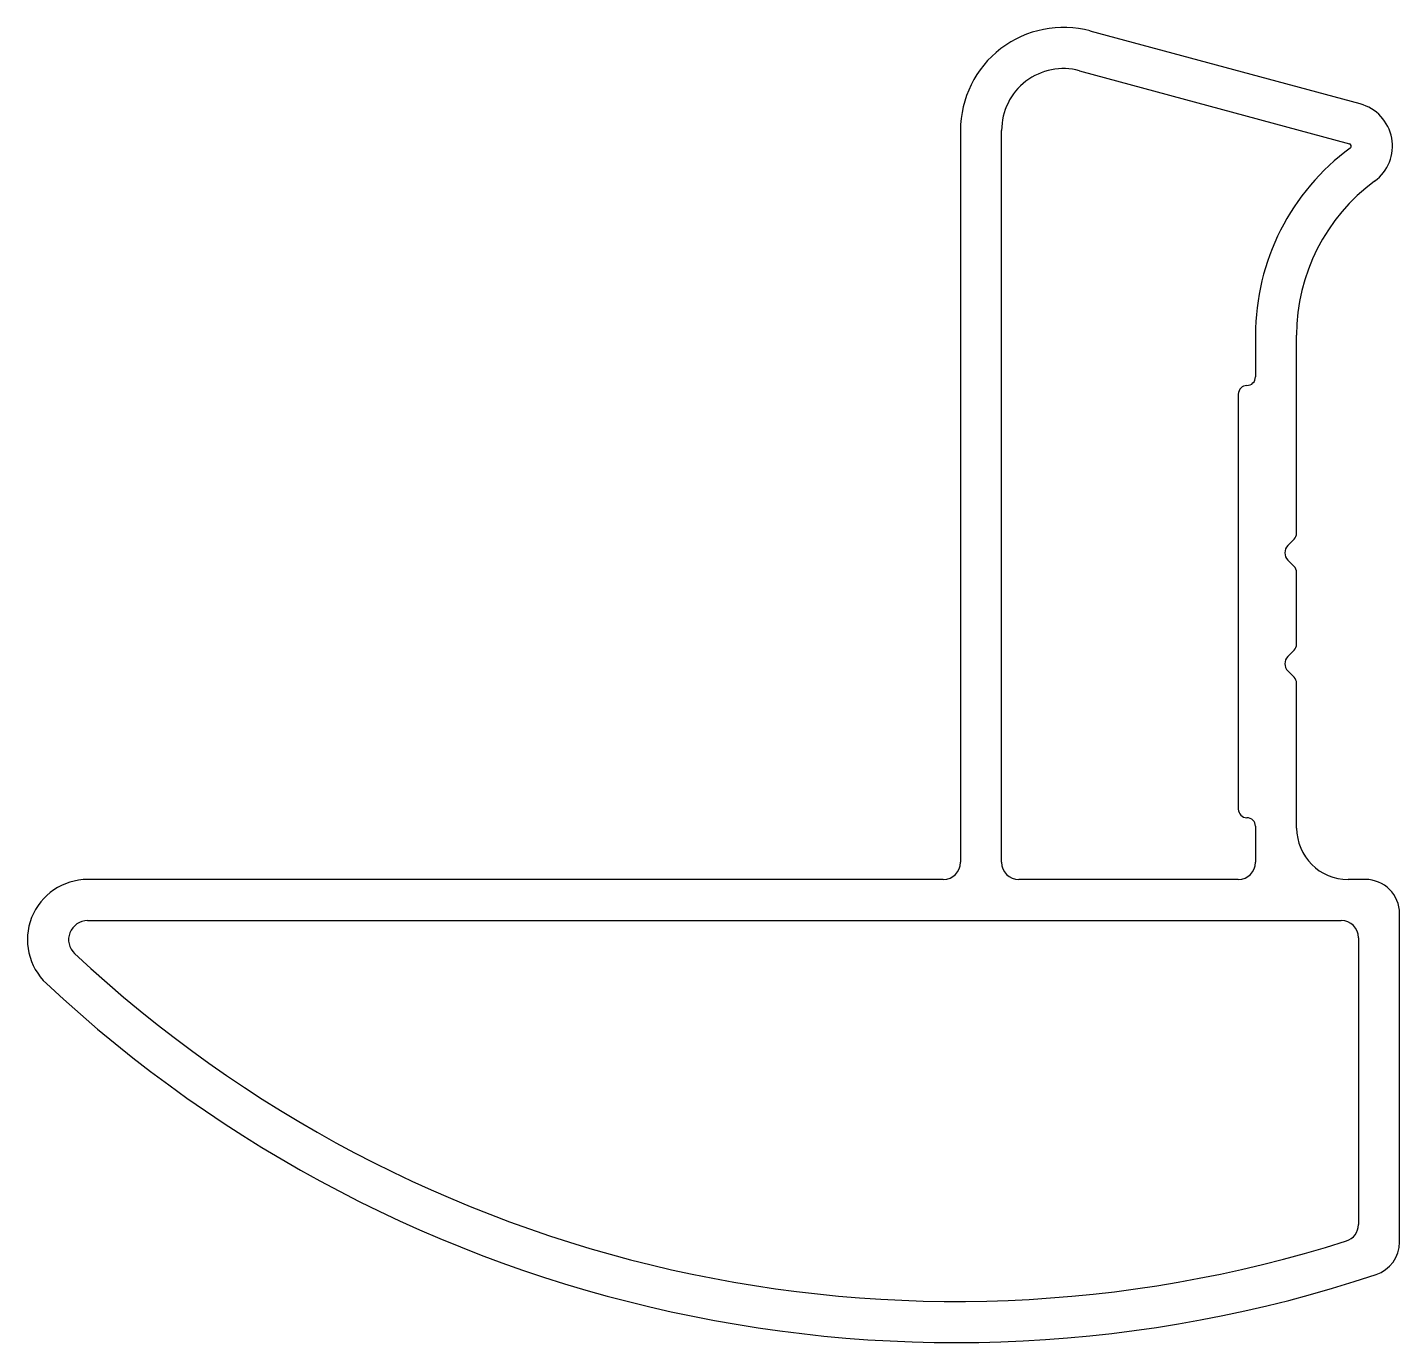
# Model space of a CAD drawing. Extents: x 566.2 to 606.2, y 675.2 to 713.6.
import ezdxf

# ---------------------------------------------------------------- set-up
doc = ezdxf.new("R2010")
doc.units = 0
doc.layers.get('0').update_dxf_attribs({"linetype": 'CONTINUOUS'})

msp = doc.modelspace()

# ---------------------------------------------------------------- linework, layer by layer
for p, q in [((605.023, 711.322), (597.151, 713.448)), ((596.839, 712.289), (604.71, 710.163)), ((593.369, 710.552), (593.369, 689.214)), ((594.569, 689.214), (594.569, 710.552)), ((601.969, 704.581), (601.969, 703.364)), ((603.169, 698.808), (603.169, 704.581)), ((601.469, 702.864), (601.469, 690.764)), ((602.913, 698.448), (603.096, 698.631)), ((603.096, 697.841), (602.913, 698.024)), ((603.169, 695.575), (603.169, 697.665)), ((602.913, 695.216), (603.096, 695.399)), ((603.096, 694.609), (602.913, 694.792)), ((603.169, 690.214), (603.169, 694.432)), ((601.969, 690.264), (601.969, 689.214)), ((592.869, 688.714), (567.924, 688.714)), ((601.469, 688.714), (595.069, 688.714)), ((605.169, 688.714), (604.669, 688.714)), ((606.169, 678.145), (606.169, 687.714)), ((567.924, 687.514), (604.469, 687.514)), ((604.969, 687.014), (604.969, 678.653))]:
    msp.add_line(p, q)
for centre, radius, start, end in [((596.369, 710.552), 3, 74.8834, 180), ((596.369, 710.552), 1.8, 74.8834, 180), ((604.691, 710.094), 1.271, 306.2578, 74.8834), ((608.735, 704.581), 6.766, 126.2578, 180), ((604.691, 710.094), 0.0713, 306.2578, 74.8834), ((608.735, 704.581), 5.566, 126.2578, 180), ((601.719, 703.364), 0.25, 270, 0), ((601.719, 702.864), 0.25, 90, 180), ((602.919, 698.808), 0.25, 315, 0), ((603.125, 698.236), 0.3, 135, 225), ((602.919, 697.665), 0.25, 0, 45), ((603.125, 695.004), 0.3, 135, 225), ((602.919, 695.575), 0.25, 315, 0), ((602.919, 694.432), 0.25, 0, 45), ((601.719, 690.764), 0.25, 180, 270), ((601.719, 690.264), 0.25, 0, 90), ((604.669, 690.214), 1.5, 180, 270), ((592.869, 689.214), 0.5, 270, 0), ((595.069, 689.214), 0.5, 180, 270), ((601.469, 689.214), 0.5, 270, 0), ((567.924, 686.959), 1.755, 90, 226.9306), ((605.169, 687.714), 1, 0, 90), ((567.924, 686.959), 0.555, 90, 226.9306), ((604.469, 687.014), 0.5, 0, 90), ((593.239, 714.04), 37.626, 226.9306, 287.6066), ((593.239, 714.04), 38.826, 226.9306, 288.3842), ((604.469, 678.653), 0.5, 287.6066, 0), ((605.169, 678.145), 1, 288.3842, 0)]:
    msp.add_arc(centre, radius, start, end)

doc.saveas('drawing.dxf')
